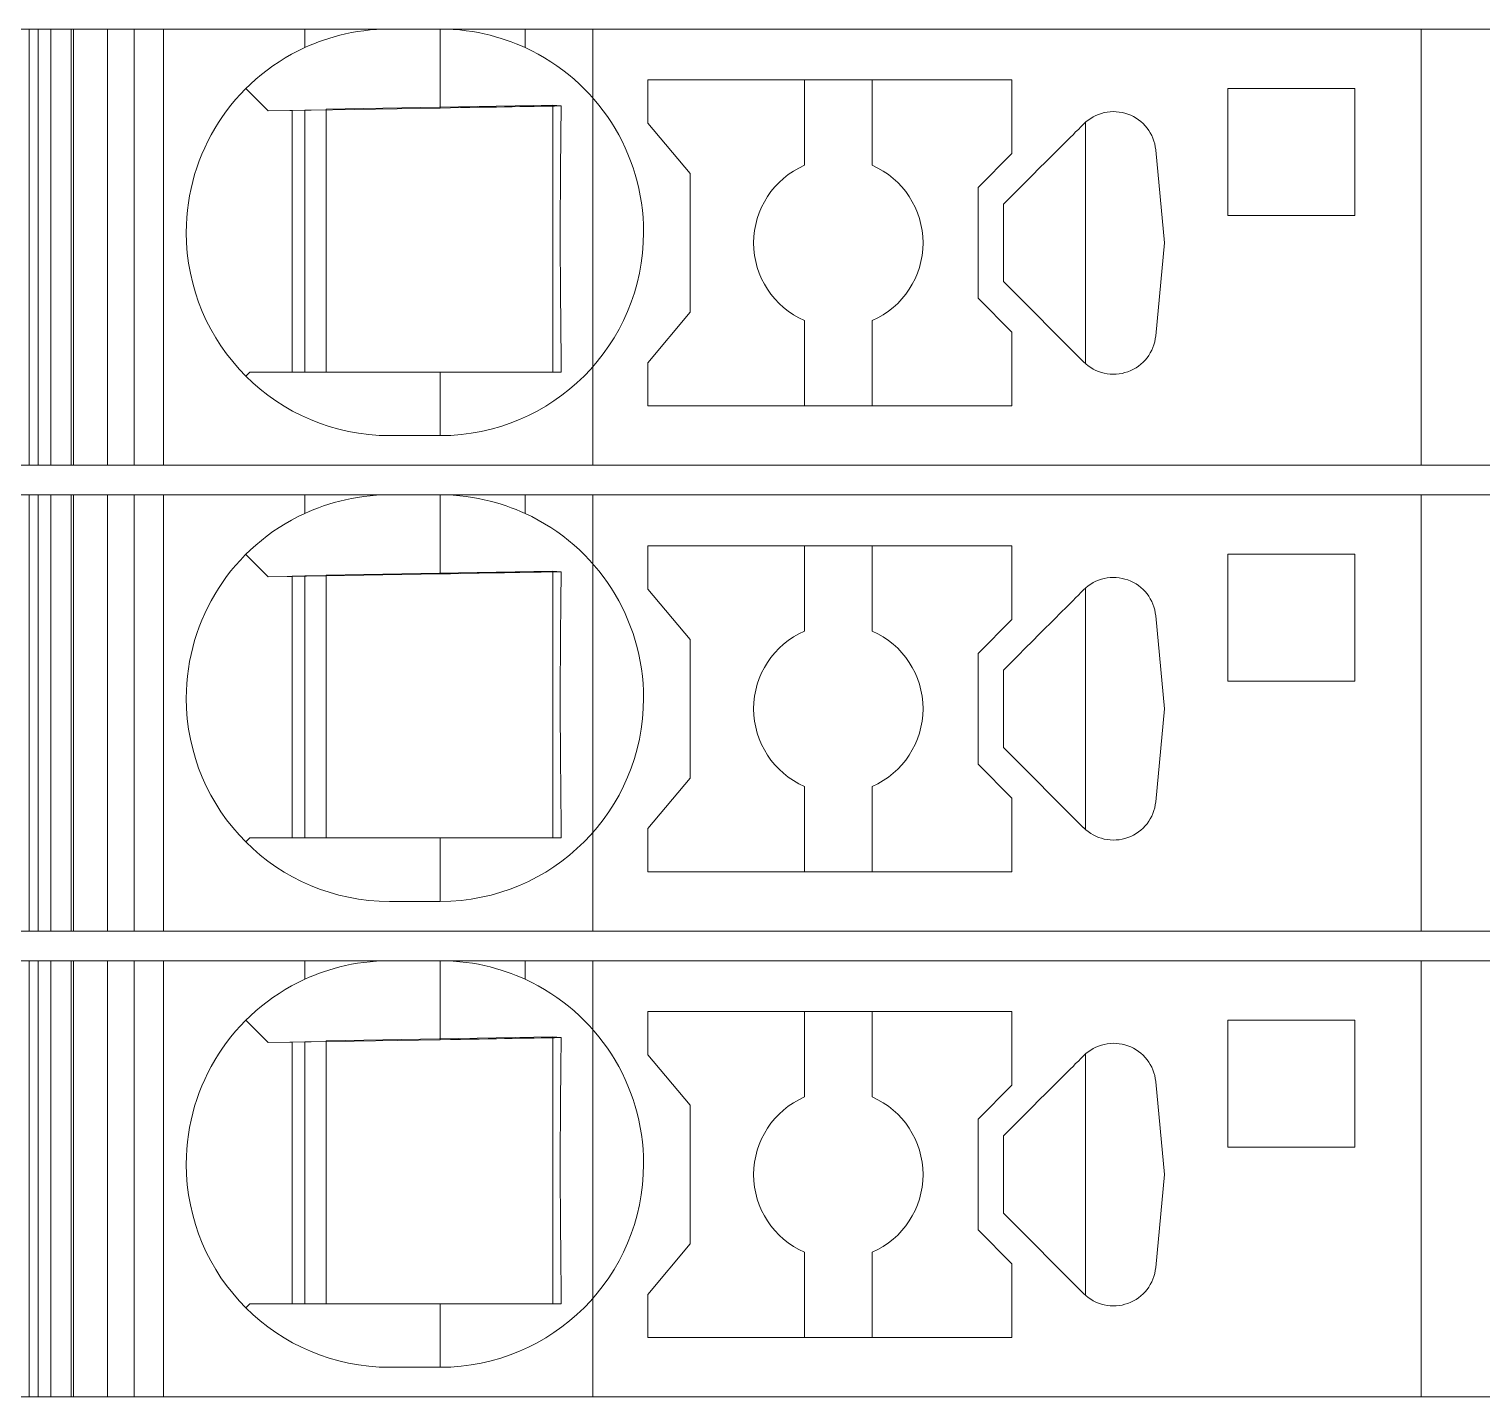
# Model space of a CAD drawing. Header units: millimetres. Extents: x 0 to 2100, y 0 to 1485.
# Drawn here: x 1240.89 to 1258.05, y 293.85 to 310 of the extents above; entities that cross this region are included whole.
import ezdxf
from ezdxf.enums import TextEntityAlignment as Align

# ---------------------------------------------------------------- set-up
doc = ezdxf.new("R2010")
doc.units = ezdxf.units.MM
for name, color, linetype, lineweight in [('EPLAN309', 5, 'Continuous', 5), ('EPLAN493', 5, 'Continuous', 5), ('MAIN-1', 7, 'Continuous', 5), ('MAIN-2', 7, 'Continuous', 5)]:
    doc.layers.add(name, color=color, linetype=linetype, lineweight=lineweight)
doc.styles.add('Tahoma', font='')
doc.styles.get('Tahoma').set_extended_font_data('Tahoma')

# ---------------------------------------------------------------- blocks, each defined once
blk = doc.blocks.new('EPLSYM_LibrarySPECIAL_Symbol12_Variant0_Placement8_89')
at = {"layer": 'EPLAN309', "lineweight": 13, "ltscale": 20}
blk.add_lwpolyline([(0, -5.15), (68.15, -5.15), (68.15, 0), (0, 0)], close=True, dxfattribs=at)
at = {"layer": 'EPLAN493', "color": 5, "style": 'Tahoma'}
blk.add_attdef('17_20450', text='', height=2.93475, dxfattribs=at).set_placement((0, -27.293475), align=Align.MIDDLE_RIGHT)
blk = doc.blocks.new('EPLSYM_LibrarySPECIAL_Symbol12_Variant0_Placement8_90')
at = {"layer": 'EPLAN309', "lineweight": 13, "ltscale": 20}
blk.add_lwpolyline([(0, -5.15), (68.15, -5.15), (68.15, 0), (0, 0)], close=True, dxfattribs=at)
at = {"layer": 'EPLAN493', "color": 5, "style": 'Tahoma'}
blk.add_attdef('17_20450', text='', height=2.93475, dxfattribs=at).set_placement((0, -27.293475), align=Align.MIDDLE_RIGHT)
blk = doc.blocks.new('EPLSYM_LibrarySPECIAL_Symbol12_Variant0_Placement8_91')
at = {"layer": 'EPLAN309', "lineweight": 13, "ltscale": 20}
blk.add_lwpolyline([(0, -5.15), (68.15, -5.15), (68.15, 0), (0, 0)], close=True, dxfattribs=at)
at = {"layer": 'EPLAN493', "color": 5, "style": 'Tahoma'}
blk.add_attdef('17_20450', text='', height=2.93475, dxfattribs=at).set_placement((0, -27.293475), align=Align.MIDDLE_RIGHT)

msp = doc.modelspace()

# ---------------------------------------------------------------- linework, layer by layer
at = {"layer": 'MAIN-1'}
for p, q in [((1241.001, 310), (1240.893, 310)), ((1240.893, 304.85), (1240.893, 310)), ((1241.001, 310), (1244.15, 310)), ((1241.001, 304.85), (1241.001, 310)), ((1244.15, 310), (1245.15, 310)), ((1244.15, 310), (1244.15, 309.782)), ((1244.256, 309.827), (1244.313, 309.849)), ((1244.313, 309.849), (1244.372, 309.87)), ((1244.372, 309.87), (1244.433, 309.89)), ((1244.433, 309.89), (1244.497, 309.909)), ((1244.497, 309.909), (1244.563, 309.927)), ((1244.563, 309.927), (1244.631, 309.943)), ((1244.631, 309.943), (1244.701, 309.958)), ((1244.701, 309.958), (1244.772, 309.97)), ((1244.772, 309.97), (1244.846, 309.981)), ((1244.846, 309.981), (1244.921, 309.989)), ((1244.921, 309.989), (1244.997, 309.995)), ((1244.997, 309.995), (1245.073, 309.999)), ((1245.073, 309.999), (1245.15, 310)), ((1245.75, 310), (1245.15, 310)), ((1245.827, 309.999), (1245.75, 310)), ((1246.75, 310), (1245.75, 310)), ((1245.75, 309.068), (1245.75, 310)), ((1245.903, 309.995), (1245.827, 309.999)), ((1245.979, 309.989), (1245.903, 309.995)), ((1246.054, 309.981), (1245.979, 309.989)), ((1246.128, 309.97), (1246.054, 309.981)), ((1246.199, 309.958), (1246.128, 309.97)), ((1246.269, 309.943), (1246.199, 309.958)), ((1246.337, 309.927), (1246.269, 309.943)), ((1246.403, 309.909), (1246.337, 309.927)), ((1246.467, 309.89), (1246.403, 309.909)), ((1246.528, 309.87), (1246.467, 309.89)), ((1246.587, 309.849), (1246.528, 309.87)), ((1246.644, 309.827), (1246.587, 309.849)), ((1246.75, 310), (1257.332, 310)), ((1246.75, 310), (1246.75, 309.782)), ((1258.05, 310), (1257.332, 310)), ((1257.332, 304.85), (1257.332, 310)), ((1244.15, 309.782), (1244.202, 309.805)), ((1244.202, 309.805), (1244.256, 309.827)), ((1246.698, 309.805), (1246.644, 309.827)), ((1246.75, 309.782), (1246.698, 309.805)), ((1248.2, 309.4), (1248.2, 308.889)), ((1252.5, 309.4), (1248.2, 309.4)), ((1250.05, 309.4), (1250.05, 308.392)), ((1250.85, 308.392), (1250.85, 309.4)), ((1252.5, 308.529), (1252.5, 309.4)), ((1243.453, 309.297), (1243.717, 309.033)), ((1255.05, 309.3), (1255.05, 307.8)), ((1256.55, 309.3), (1255.05, 309.3)), ((1256.55, 307.8), (1256.55, 309.3)), ((1243.717, 309.033), (1245.75, 309.068)), ((1244, 305.95), (1244, 309.038)), ((1244.15, 309.04), (1244.15, 305.95)), ((1244.4, 305.95), (1244.4, 309.045)), ((1245.87, 309.07), (1245.75, 309.068)), ((1245.987, 309.072), (1245.87, 309.07)), ((1246.1, 309.074), (1245.987, 309.072)), ((1246.209, 309.076), (1246.1, 309.074)), ((1246.313, 309.078), (1246.209, 309.076)), ((1246.412, 309.079), (1246.313, 309.078)), ((1246.507, 309.081), (1246.412, 309.079)), ((1246.599, 309.083), (1246.507, 309.081)), ((1246.688, 309.084), (1246.599, 309.083)), ((1246.774, 309.086), (1246.688, 309.084)), ((1246.858, 309.087), (1246.774, 309.086)), ((1246.94, 309.088), (1246.858, 309.087)), ((1247.02, 309.09), (1246.94, 309.088)), ((1247.099, 309.091), (1247.02, 309.09)), ((1247.079, 305.95), (1247.079, 309.091)), ((1247.176, 309.092), (1247.099, 309.091)), ((1247.175, 308.95), (1247.176, 309.022)), ((1247.176, 309.022), (1247.176, 309.092)), ((1247.173, 308.803), (1247.174, 308.877)), ((1247.174, 308.877), (1247.175, 308.95)), ((1248.7, 308.293), (1248.2, 308.889)), ((1253.315, 308.847), (1253.284, 308.816)), ((1253.346, 308.879), (1253.315, 308.847)), ((1253.367, 308.898), (1253.367, 306.052)), ((1247.171, 308.57), (1247.172, 308.649)), ((1247.172, 308.649), (1247.173, 308.727)), ((1247.173, 308.727), (1247.173, 308.803)), ((1253.127, 308.659), (1253.094, 308.626)), ((1253.158, 308.691), (1253.127, 308.659)), ((1253.19, 308.722), (1253.158, 308.691)), ((1253.221, 308.753), (1253.19, 308.722)), ((1253.252, 308.785), (1253.221, 308.753)), ((1253.284, 308.816), (1253.252, 308.785)), ((1247.17, 308.488), (1247.171, 308.57)), ((1247.17, 308.404), (1247.17, 308.488)), ((1252.1, 308.129), (1252.5, 308.529)), ((1252.983, 308.515), (1252.943, 308.475)), ((1253.021, 308.553), (1252.983, 308.515)), ((1253.058, 308.59), (1253.021, 308.553)), ((1253.094, 308.626), (1253.058, 308.59)), ((1254.302, 307.475), (1254.198, 308.572)), ((1247.169, 308.317), (1247.17, 308.404)), ((1247.169, 308.226), (1247.169, 308.317)), ((1252.823, 308.356), (1252.742, 308.274)), ((1252.902, 308.434), (1252.823, 308.356)), ((1252.943, 308.475), (1252.902, 308.434)), ((1247.168, 308.132), (1247.169, 308.226)), ((1248.7, 306.657), (1248.7, 308.293)), ((1252.658, 308.19), (1252.572, 308.104)), ((1252.742, 308.274), (1252.658, 308.19)), ((1247.167, 307.931), (1247.168, 308.034)), ((1247.168, 308.034), (1247.168, 308.132)), ((1252.1, 308.129), (1252.1, 306.821)), ((1252.486, 308.018), (1252.4, 307.932)), ((1252.572, 308.104), (1252.486, 308.018)), ((1247.167, 307.824), (1247.167, 307.931)), ((1247.167, 307.713), (1247.167, 307.824)), ((1252.4, 307.802), (1252.4, 307.932)), ((1252.4, 307.671), (1252.4, 307.802)), ((1255.05, 307.8), (1256.55, 307.8)), ((1247.167, 307.6), (1247.167, 307.713)), ((1252.4, 307.54), (1252.4, 307.671)), ((1247.167, 307.479), (1247.167, 307.6)), ((1247.167, 307.361), (1247.167, 307.479)), ((1252.4, 307.41), (1252.4, 307.54)), ((1254.198, 306.378), (1254.302, 307.475)), ((1247.167, 307.247), (1247.167, 307.361)), ((1252.4, 307.279), (1252.4, 307.41)), ((1252.4, 307.148), (1252.4, 307.279)), ((1247.168, 307.138), (1247.167, 307.247)), ((1247.168, 307.034), (1247.168, 307.138)), ((1252.4, 307.018), (1252.4, 307.148)), ((1247.169, 306.934), (1247.168, 307.034)), ((1247.169, 306.839), (1247.169, 306.934)), ((1252.4, 307.018), (1253.346, 306.071)), ((1247.17, 306.748), (1247.169, 306.839)), ((1252.5, 306.421), (1252.1, 306.821)), ((1247.171, 306.659), (1247.17, 306.748)), ((1247.172, 306.573), (1247.171, 306.659)), ((1248.2, 306.061), (1248.7, 306.657)), ((1247.172, 306.49), (1247.172, 306.573)), ((1247.173, 306.408), (1247.172, 306.49)), ((1250.05, 305.55), (1250.05, 306.558)), ((1250.85, 305.55), (1250.85, 306.558)), ((1252.5, 305.55), (1252.5, 306.421)), ((1247.174, 306.329), (1247.173, 306.408)), ((1247.175, 306.25), (1247.174, 306.329)), ((1247.176, 306.174), (1247.175, 306.25)), ((1247.176, 306.098), (1247.176, 306.174)), ((1247.177, 306.024), (1247.176, 306.098)), ((1243.5, 305.95), (1243.453, 305.903)), ((1243.5, 305.95), (1245.75, 305.95)), ((1245.75, 305.95), (1245.842, 305.95)), ((1245.75, 305.95), (1245.75, 305.2)), ((1245.842, 305.95), (1245.933, 305.95)), ((1245.933, 305.95), (1246.023, 305.95)), ((1246.023, 305.95), (1246.11, 305.95)), ((1246.11, 305.95), (1246.195, 305.95)), ((1246.195, 305.95), (1246.278, 305.95)), ((1246.278, 305.95), (1246.358, 305.95)), ((1246.358, 305.95), (1246.436, 305.95)), ((1246.436, 305.95), (1246.511, 305.95)), ((1246.511, 305.95), (1246.585, 305.95)), ((1246.585, 305.95), (1246.657, 305.95)), ((1246.657, 305.95), (1246.726, 305.95)), ((1246.726, 305.95), (1246.795, 305.95)), ((1246.795, 305.95), (1246.861, 305.95)), ((1246.861, 305.95), (1246.927, 305.95)), ((1246.927, 305.95), (1246.991, 305.95)), ((1246.991, 305.95), (1247.055, 305.95)), ((1247.055, 305.95), (1247.117, 305.95)), ((1247.117, 305.95), (1247.178, 305.95)), ((1247.178, 305.95), (1247.177, 306.024)), ((1248.2, 306.061), (1248.2, 305.55)), ((1252.5, 305.55), (1248.2, 305.55)), ((1245.75, 305.2), (1245.15, 305.2)), ((1241.001, 304.85), (1240.893, 304.85)), ((1241.001, 304.85), (1257.332, 304.85)), ((1258.05, 304.85), (1257.332, 304.85)), ((1241.001, 304.5), (1240.893, 304.5)), ((1240.893, 299.35), (1240.893, 304.5)), ((1241.001, 304.5), (1244.15, 304.5)), ((1241.001, 299.35), (1241.001, 304.5)), ((1244.15, 304.5), (1245.15, 304.5)), ((1244.15, 304.5), (1244.15, 304.282)), ((1244.313, 304.349), (1244.372, 304.37)), ((1244.372, 304.37), (1244.433, 304.39)), ((1244.433, 304.39), (1244.497, 304.409)), ((1244.497, 304.409), (1244.563, 304.427)), ((1244.563, 304.427), (1244.631, 304.443)), ((1244.631, 304.443), (1244.701, 304.458)), ((1244.701, 304.458), (1244.772, 304.47)), ((1244.772, 304.47), (1244.846, 304.481)), ((1244.846, 304.481), (1244.921, 304.489)), ((1244.921, 304.489), (1244.997, 304.495)), ((1244.997, 304.495), (1245.073, 304.499)), ((1245.073, 304.499), (1245.15, 304.5)), ((1245.75, 304.5), (1245.15, 304.5)), ((1245.827, 304.499), (1245.75, 304.5)), ((1246.75, 304.5), (1245.75, 304.5)), ((1245.75, 303.568), (1245.75, 304.5)), ((1245.903, 304.495), (1245.827, 304.499)), ((1245.979, 304.489), (1245.903, 304.495)), ((1246.054, 304.481), (1245.979, 304.489)), ((1246.128, 304.47), (1246.054, 304.481)), ((1246.199, 304.458), (1246.128, 304.47)), ((1246.269, 304.443), (1246.199, 304.458)), ((1246.337, 304.427), (1246.269, 304.443)), ((1246.403, 304.409), (1246.337, 304.427)), ((1246.467, 304.39), (1246.403, 304.409)), ((1246.528, 304.37), (1246.467, 304.39)), ((1246.587, 304.349), (1246.528, 304.37)), ((1246.75, 304.5), (1257.332, 304.5)), ((1246.75, 304.5), (1246.75, 304.282)), ((1258.05, 304.5), (1257.332, 304.5)), ((1257.332, 299.35), (1257.332, 304.5)), ((1244.15, 304.282), (1244.202, 304.305)), ((1244.202, 304.305), (1244.256, 304.327)), ((1244.256, 304.327), (1244.313, 304.349)), ((1246.644, 304.327), (1246.587, 304.349)), ((1246.698, 304.305), (1246.644, 304.327)), ((1246.75, 304.282), (1246.698, 304.305)), ((1248.2, 303.9), (1248.2, 303.389)), ((1252.5, 303.9), (1248.2, 303.9)), ((1250.05, 303.9), (1250.05, 302.892)), ((1250.85, 302.892), (1250.85, 303.9)), ((1252.5, 303.029), (1252.5, 303.9)), ((1243.453, 303.797), (1243.717, 303.533)), ((1255.05, 303.8), (1255.05, 302.3)), ((1256.55, 303.8), (1255.05, 303.8)), ((1256.55, 302.3), (1256.55, 303.8)), ((1243.717, 303.533), (1245.75, 303.568)), ((1244, 300.45), (1244, 303.538)), ((1244.15, 303.54), (1244.15, 300.45)), ((1244.4, 300.45), (1244.4, 303.545)), ((1245.87, 303.57), (1245.75, 303.568)), ((1245.987, 303.572), (1245.87, 303.57)), ((1246.1, 303.574), (1245.987, 303.572)), ((1246.209, 303.576), (1246.1, 303.574)), ((1246.313, 303.578), (1246.209, 303.576)), ((1246.412, 303.579), (1246.313, 303.578)), ((1246.507, 303.581), (1246.412, 303.579)), ((1246.599, 303.583), (1246.507, 303.581)), ((1246.688, 303.584), (1246.599, 303.583)), ((1246.774, 303.586), (1246.688, 303.584)), ((1246.858, 303.587), (1246.774, 303.586)), ((1246.94, 303.588), (1246.858, 303.587)), ((1247.02, 303.59), (1246.94, 303.588)), ((1247.099, 303.591), (1247.02, 303.59)), ((1247.079, 300.45), (1247.079, 303.591)), ((1247.176, 303.592), (1247.099, 303.591)), ((1247.175, 303.45), (1247.176, 303.522)), ((1247.176, 303.522), (1247.176, 303.592)), ((1247.173, 303.303), (1247.174, 303.377)), ((1247.174, 303.377), (1247.175, 303.45)), ((1248.7, 302.793), (1248.2, 303.389)), ((1253.315, 303.347), (1253.284, 303.316)), ((1253.346, 303.379), (1253.315, 303.347)), ((1253.367, 303.398), (1253.367, 300.552)), ((1247.172, 303.149), (1247.173, 303.227)), ((1247.173, 303.227), (1247.173, 303.303)), ((1253.127, 303.159), (1253.094, 303.126)), ((1253.158, 303.191), (1253.127, 303.159)), ((1253.19, 303.222), (1253.158, 303.191)), ((1253.221, 303.253), (1253.19, 303.222)), ((1253.252, 303.285), (1253.221, 303.253)), ((1253.284, 303.316), (1253.252, 303.285)), ((1247.17, 302.988), (1247.171, 303.07)), ((1247.17, 302.904), (1247.17, 302.988)), ((1247.171, 303.07), (1247.172, 303.149)), ((1252.1, 302.629), (1252.5, 303.029)), ((1252.983, 303.015), (1252.943, 302.975)), ((1253.021, 303.053), (1252.983, 303.015)), ((1253.058, 303.09), (1253.021, 303.053)), ((1253.094, 303.126), (1253.058, 303.09)), ((1254.302, 301.975), (1254.198, 303.072)), ((1247.169, 302.817), (1247.17, 302.904)), ((1247.169, 302.726), (1247.169, 302.817)), ((1252.823, 302.856), (1252.742, 302.774)), ((1252.902, 302.934), (1252.823, 302.856)), ((1252.943, 302.975), (1252.902, 302.934)), ((1247.168, 302.632), (1247.169, 302.726)), ((1248.7, 301.157), (1248.7, 302.793)), ((1252.658, 302.69), (1252.572, 302.604)), ((1252.742, 302.774), (1252.658, 302.69)), ((1247.167, 302.431), (1247.168, 302.534)), ((1247.168, 302.534), (1247.168, 302.632)), ((1252.1, 302.629), (1252.1, 301.321)), ((1252.486, 302.518), (1252.4, 302.432)), ((1252.572, 302.604), (1252.486, 302.518)), ((1247.167, 302.324), (1247.167, 302.431)), ((1247.167, 302.213), (1247.167, 302.324)), ((1252.4, 302.302), (1252.4, 302.432)), ((1252.4, 302.171), (1252.4, 302.302)), ((1255.05, 302.3), (1256.55, 302.3)), ((1247.167, 302.1), (1247.167, 302.213)), ((1252.4, 302.04), (1252.4, 302.171)), ((1247.167, 301.979), (1247.167, 302.1)), ((1247.167, 301.861), (1247.167, 301.979)), ((1252.4, 301.91), (1252.4, 302.04)), ((1254.198, 300.878), (1254.302, 301.975)), ((1247.167, 301.747), (1247.167, 301.861)), ((1252.4, 301.779), (1252.4, 301.91)), ((1247.168, 301.638), (1247.167, 301.747)), ((1247.168, 301.534), (1247.168, 301.638)), ((1252.4, 301.648), (1252.4, 301.779)), ((1252.4, 301.518), (1252.4, 301.648)), ((1247.169, 301.434), (1247.168, 301.534)), ((1252.4, 301.518), (1253.346, 300.571)), ((1247.169, 301.339), (1247.169, 301.434)), ((1247.17, 301.248), (1247.169, 301.339)), ((1252.5, 300.921), (1252.1, 301.321)), ((1247.171, 301.159), (1247.17, 301.248)), ((1247.172, 301.073), (1247.171, 301.159)), ((1248.2, 300.561), (1248.7, 301.157)), ((1247.172, 300.99), (1247.172, 301.073)), ((1247.173, 300.908), (1247.172, 300.99)), ((1250.05, 300.05), (1250.05, 301.058)), ((1250.85, 300.05), (1250.85, 301.058)), ((1247.174, 300.829), (1247.173, 300.908)), ((1247.175, 300.75), (1247.174, 300.829)), ((1252.5, 300.05), (1252.5, 300.921)), ((1247.176, 300.674), (1247.175, 300.75)), ((1247.176, 300.598), (1247.176, 300.674)), ((1247.177, 300.524), (1247.176, 300.598)), ((1243.5, 300.45), (1243.453, 300.403)), ((1243.5, 300.45), (1245.75, 300.45)), ((1245.75, 300.45), (1245.842, 300.45)), ((1245.75, 300.45), (1245.75, 299.7)), ((1245.842, 300.45), (1245.933, 300.45)), ((1245.933, 300.45), (1246.023, 300.45)), ((1246.023, 300.45), (1246.11, 300.45)), ((1246.11, 300.45), (1246.195, 300.45)), ((1246.195, 300.45), (1246.278, 300.45)), ((1246.278, 300.45), (1246.358, 300.45)), ((1246.358, 300.45), (1246.436, 300.45)), ((1246.436, 300.45), (1246.511, 300.45)), ((1246.511, 300.45), (1246.585, 300.45)), ((1246.585, 300.45), (1246.657, 300.45)), ((1246.657, 300.45), (1246.726, 300.45)), ((1246.726, 300.45), (1246.795, 300.45)), ((1246.795, 300.45), (1246.861, 300.45)), ((1246.861, 300.45), (1246.927, 300.45)), ((1246.927, 300.45), (1246.991, 300.45)), ((1246.991, 300.45), (1247.055, 300.45)), ((1247.055, 300.45), (1247.117, 300.45)), ((1247.117, 300.45), (1247.178, 300.45)), ((1247.178, 300.45), (1247.177, 300.524)), ((1248.2, 300.561), (1248.2, 300.05)), ((1252.5, 300.05), (1248.2, 300.05)), ((1245.75, 299.7), (1245.15, 299.7)), ((1241.001, 299.35), (1240.893, 299.35)), ((1241.001, 299.35), (1257.332, 299.35)), ((1258.05, 299.35), (1257.332, 299.35)), ((1241.001, 299), (1240.893, 299)), ((1240.893, 293.85), (1240.893, 299)), ((1241.001, 299), (1244.15, 299)), ((1241.001, 293.85), (1241.001, 299)), ((1244.15, 299), (1245.15, 299)), ((1244.15, 299), (1244.15, 298.782)), ((1244.313, 298.849), (1244.372, 298.87)), ((1244.372, 298.87), (1244.433, 298.89)), ((1244.433, 298.89), (1244.497, 298.909)), ((1244.497, 298.909), (1244.563, 298.927)), ((1244.563, 298.927), (1244.631, 298.943)), ((1244.631, 298.943), (1244.701, 298.958)), ((1244.701, 298.958), (1244.772, 298.97)), ((1244.772, 298.97), (1244.846, 298.981)), ((1244.846, 298.981), (1244.921, 298.989)), ((1244.921, 298.989), (1244.997, 298.995)), ((1244.997, 298.995), (1245.073, 298.999)), ((1245.073, 298.999), (1245.15, 299)), ((1245.75, 299), (1245.15, 299)), ((1245.827, 298.999), (1245.75, 299)), ((1246.75, 299), (1245.75, 299)), ((1245.75, 298.068), (1245.75, 299)), ((1245.903, 298.995), (1245.827, 298.999)), ((1245.979, 298.989), (1245.903, 298.995)), ((1246.054, 298.981), (1245.979, 298.989)), ((1246.128, 298.97), (1246.054, 298.981)), ((1246.199, 298.958), (1246.128, 298.97)), ((1246.269, 298.943), (1246.199, 298.958)), ((1246.337, 298.927), (1246.269, 298.943)), ((1246.403, 298.909), (1246.337, 298.927)), ((1246.467, 298.89), (1246.403, 298.909)), ((1246.528, 298.87), (1246.467, 298.89)), ((1246.587, 298.849), (1246.528, 298.87)), ((1246.75, 299), (1257.332, 299)), ((1246.75, 299), (1246.75, 298.782)), ((1258.05, 299), (1257.332, 299)), ((1257.332, 293.85), (1257.332, 299)), ((1244.15, 298.782), (1244.202, 298.805)), ((1244.202, 298.805), (1244.256, 298.827)), ((1244.256, 298.827), (1244.313, 298.849)), ((1246.644, 298.827), (1246.587, 298.849)), ((1246.698, 298.805), (1246.644, 298.827)), ((1246.75, 298.782), (1246.698, 298.805)), ((1248.2, 298.4), (1248.2, 297.889)), ((1252.5, 298.4), (1248.2, 298.4)), ((1250.05, 298.4), (1250.05, 297.392)), ((1250.85, 297.392), (1250.85, 298.4)), ((1252.5, 297.529), (1252.5, 298.4)), ((1243.453, 298.297), (1243.717, 298.033)), ((1255.05, 298.3), (1255.05, 296.8)), ((1256.55, 298.3), (1255.05, 298.3)), ((1256.55, 296.8), (1256.55, 298.3)), ((1243.717, 298.033), (1245.75, 298.068)), ((1244, 294.95), (1244, 298.038)), ((1244.15, 298.04), (1244.15, 294.95)), ((1244.4, 294.95), (1244.4, 298.045)), ((1245.87, 298.07), (1245.75, 298.068)), ((1245.987, 298.072), (1245.87, 298.07)), ((1246.1, 298.074), (1245.987, 298.072)), ((1246.209, 298.076), (1246.1, 298.074)), ((1246.313, 298.078), (1246.209, 298.076)), ((1246.412, 298.079), (1246.313, 298.078)), ((1246.507, 298.081), (1246.412, 298.079)), ((1246.599, 298.083), (1246.507, 298.081)), ((1246.688, 298.084), (1246.599, 298.083)), ((1246.774, 298.086), (1246.688, 298.084)), ((1246.858, 298.087), (1246.774, 298.086)), ((1246.94, 298.088), (1246.858, 298.087)), ((1247.02, 298.09), (1246.94, 298.088)), ((1247.099, 298.091), (1247.02, 298.09)), ((1247.079, 294.95), (1247.079, 298.091)), ((1247.176, 298.092), (1247.099, 298.091)), ((1247.175, 297.95), (1247.176, 298.022)), ((1247.176, 298.022), (1247.176, 298.092)), ((1247.173, 297.803), (1247.174, 297.877)), ((1247.174, 297.877), (1247.175, 297.95)), ((1248.7, 297.293), (1248.2, 297.889)), ((1253.315, 297.847), (1253.284, 297.816)), ((1253.346, 297.879), (1253.315, 297.847)), ((1253.367, 297.898), (1253.367, 295.052)), ((1247.172, 297.649), (1247.173, 297.727)), ((1247.173, 297.727), (1247.173, 297.803)), ((1253.158, 297.691), (1253.127, 297.659)), ((1253.19, 297.722), (1253.158, 297.691)), ((1253.221, 297.753), (1253.19, 297.722)), ((1253.252, 297.785), (1253.221, 297.753)), ((1253.284, 297.816), (1253.252, 297.785)), ((1247.17, 297.488), (1247.171, 297.57)), ((1247.171, 297.57), (1247.172, 297.649)), ((1252.1, 297.129), (1252.5, 297.529)), ((1252.983, 297.515), (1252.943, 297.475)), ((1253.021, 297.553), (1252.983, 297.515)), ((1253.058, 297.59), (1253.021, 297.553)), ((1253.094, 297.626), (1253.058, 297.59)), ((1253.127, 297.659), (1253.094, 297.626)), ((1254.302, 296.475), (1254.198, 297.572)), ((1247.169, 297.317), (1247.17, 297.404)), ((1247.17, 297.404), (1247.17, 297.488)), ((1252.823, 297.356), (1252.742, 297.274)), ((1252.902, 297.434), (1252.823, 297.356)), ((1252.943, 297.475), (1252.902, 297.434)), ((1247.168, 297.132), (1247.169, 297.226)), ((1247.169, 297.226), (1247.169, 297.317)), ((1248.7, 295.657), (1248.7, 297.293)), ((1252.658, 297.19), (1252.572, 297.104)), ((1252.742, 297.274), (1252.658, 297.19)), ((1247.167, 296.931), (1247.168, 297.034)), ((1247.168, 297.034), (1247.168, 297.132)), ((1252.1, 297.129), (1252.1, 295.821)), ((1252.486, 297.018), (1252.4, 296.932)), ((1252.572, 297.104), (1252.486, 297.018)), ((1247.167, 296.824), (1247.167, 296.931)), ((1247.167, 296.713), (1247.167, 296.824)), ((1252.4, 296.802), (1252.4, 296.932)), ((1247.167, 296.6), (1247.167, 296.713)), ((1252.4, 296.671), (1252.4, 296.802)), ((1252.4, 296.54), (1252.4, 296.671)), ((1255.05, 296.8), (1256.55, 296.8)), ((1247.167, 296.479), (1247.167, 296.6)), ((1247.167, 296.361), (1247.167, 296.479)), ((1252.4, 296.41), (1252.4, 296.54)), ((1254.198, 295.378), (1254.302, 296.475)), ((1247.167, 296.247), (1247.167, 296.361)), ((1252.4, 296.279), (1252.4, 296.41)), ((1247.168, 296.138), (1247.167, 296.247)), ((1247.168, 296.034), (1247.168, 296.138)), ((1252.4, 296.148), (1252.4, 296.279)), ((1252.4, 296.018), (1252.4, 296.148)), ((1247.169, 295.934), (1247.168, 296.034)), ((1252.4, 296.018), (1253.346, 295.071)), ((1247.169, 295.839), (1247.169, 295.934)), ((1247.17, 295.748), (1247.169, 295.839)), ((1252.5, 295.421), (1252.1, 295.821)), ((1247.171, 295.659), (1247.17, 295.748)), ((1247.172, 295.573), (1247.171, 295.659)), ((1248.2, 295.061), (1248.7, 295.657)), ((1247.172, 295.49), (1247.172, 295.573)), ((1247.173, 295.408), (1247.172, 295.49)), ((1250.05, 294.55), (1250.05, 295.558)), ((1250.85, 294.55), (1250.85, 295.558)), ((1247.174, 295.329), (1247.173, 295.408)), ((1247.175, 295.25), (1247.174, 295.329)), ((1252.5, 294.55), (1252.5, 295.421)), ((1247.176, 295.174), (1247.175, 295.25)), ((1247.176, 295.098), (1247.176, 295.174)), ((1247.177, 295.024), (1247.176, 295.098)), ((1243.5, 294.95), (1243.453, 294.903)), ((1243.5, 294.95), (1245.75, 294.95)), ((1245.75, 294.95), (1245.842, 294.95)), ((1245.75, 294.95), (1245.75, 294.2)), ((1245.842, 294.95), (1245.933, 294.95)), ((1245.933, 294.95), (1246.023, 294.95)), ((1246.023, 294.95), (1246.11, 294.95)), ((1246.11, 294.95), (1246.195, 294.95)), ((1246.195, 294.95), (1246.278, 294.95)), ((1246.278, 294.95), (1246.358, 294.95)), ((1246.358, 294.95), (1246.436, 294.95)), ((1246.436, 294.95), (1246.511, 294.95)), ((1246.511, 294.95), (1246.585, 294.95)), ((1246.585, 294.95), (1246.657, 294.95)), ((1246.657, 294.95), (1246.726, 294.95)), ((1246.726, 294.95), (1246.795, 294.95)), ((1246.795, 294.95), (1246.861, 294.95)), ((1246.861, 294.95), (1246.927, 294.95)), ((1246.927, 294.95), (1246.991, 294.95)), ((1246.991, 294.95), (1247.055, 294.95)), ((1247.055, 294.95), (1247.117, 294.95)), ((1247.117, 294.95), (1247.178, 294.95)), ((1247.178, 294.95), (1247.177, 295.024)), ((1248.2, 295.061), (1248.2, 294.55)), ((1252.5, 294.55), (1248.2, 294.55)), ((1245.75, 294.2), (1245.15, 294.2)), ((1241.001, 293.85), (1240.893, 293.85)), ((1241.001, 293.85), (1257.332, 293.85)), ((1258.05, 293.85), (1257.332, 293.85))]:
    msp.add_line(p, q, dxfattribs=at)
for centre, radius, start, end in [((1245.15, 307.6), 2.4, 114.6244, 180), ((1245.75, 307.6), 2.4, 0, 65.3756), ((1253.7, 308.525), 0.5, 5.4404, 135), ((1250.45, 307.475), 1, 113.5782, 180), ((1250.45, 307.475), 1, 0, 66.4218), ((1245.15, 307.6), 2.4, 180, 270), ((1245.75, 307.6), 2.4, 270, 0), ((1250.45, 307.475), 1, 180, 246.4218), ((1250.45, 307.475), 1, 293.5782, 0), ((1253.7, 306.425), 0.5, 225, 354.5596), ((1245.15, 302.1), 2.4, 114.6244, 180), ((1245.75, 302.1), 2.4, 0, 65.3756), ((1253.7, 303.025), 0.5, 5.4404, 135), ((1250.45, 301.975), 1, 113.5782, 180), ((1250.45, 301.975), 1, 0, 66.4218), ((1245.15, 302.1), 2.4, 180, 270), ((1245.75, 302.1), 2.4, 270, 0), ((1250.45, 301.975), 1, 180, 246.4218), ((1250.45, 301.975), 1, 293.5782, 0), ((1253.7, 300.925), 0.5, 225, 354.5596), ((1245.15, 296.6), 2.4, 114.6244, 180), ((1245.75, 296.6), 2.4, 0, 65.3756), ((1253.7, 297.525), 0.5, 5.4404, 135), ((1250.45, 296.475), 1, 113.5782, 180), ((1250.45, 296.475), 1, 0, 66.4218), ((1245.15, 296.6), 2.4, 180, 270), ((1245.75, 296.6), 2.4, 270, 0), ((1250.45, 296.475), 1, 180, 246.4218), ((1250.45, 296.475), 1, 293.5782, 0), ((1253.7, 295.425), 0.5, 225, 354.5596)]:
    msp.add_arc(centre, radius, start, end, dxfattribs=at)
at = {"layer": 'MAIN-2'}
for p, q in [((1241.15, 310), (1241.15, 304.85)), ((1241.389, 304.85), (1241.389, 310)), ((1241.417, 310), (1241.417, 304.85)), ((1241.82, 310), (1241.82, 304.85)), ((1242.136, 304.85), (1242.136, 310)), ((1242.481, 310), (1242.481, 304.85)), ((1247.55, 304.85), (1247.55, 310)), ((1243.717, 309.033), (1244, 309.038)), ((1244.15, 309.042), (1244, 309.039)), ((1244, 309.039), (1244, 309.038)), ((1244, 309.038), (1244, 309.038)), ((1244.4, 309.048), (1244.15, 309.043)), ((1244.15, 309.042), (1244.15, 309.043)), ((1244.15, 309.042), (1244.15, 309.04)), ((1244.4, 309.053), (1247.079, 309.1)), ((1244.4, 309.048), (1244.4, 309.053)), ((1244.4, 309.045), (1244.4, 309.048)), ((1247.079, 309.1), (1247.176, 309.092)), ((1247.079, 309.091), (1247.079, 309.1)), ((1244.15, 305.95), (1244.15, 305.95)), ((1244.4, 305.95), (1244.4, 305.95)), ((1241.15, 304.5), (1241.15, 299.35)), ((1241.389, 299.35), (1241.389, 304.5)), ((1241.417, 304.5), (1241.417, 299.35)), ((1241.82, 304.5), (1241.82, 299.35)), ((1242.136, 299.35), (1242.136, 304.5)), ((1242.481, 304.5), (1242.481, 299.35)), ((1247.55, 299.35), (1247.55, 304.5)), ((1243.717, 303.533), (1244, 303.538)), ((1244.15, 303.542), (1244, 303.539)), ((1244, 303.539), (1244, 303.538)), ((1244, 303.538), (1244, 303.538)), ((1244.4, 303.548), (1244.15, 303.543)), ((1244.15, 303.542), (1244.15, 303.543)), ((1244.15, 303.542), (1244.15, 303.54)), ((1244.4, 303.553), (1247.079, 303.6)), ((1244.4, 303.548), (1244.4, 303.553)), ((1244.4, 303.545), (1244.4, 303.548)), ((1247.079, 303.6), (1247.176, 303.592)), ((1247.079, 303.591), (1247.079, 303.6)), ((1244.15, 300.45), (1244.15, 300.45)), ((1244.4, 300.45), (1244.4, 300.45)), ((1241.15, 299), (1241.15, 293.85)), ((1241.389, 293.85), (1241.389, 299)), ((1241.417, 299), (1241.417, 293.85)), ((1241.82, 299), (1241.82, 293.85)), ((1242.136, 293.85), (1242.136, 299)), ((1242.481, 299), (1242.481, 293.85)), ((1247.55, 293.85), (1247.55, 299)), ((1243.717, 298.033), (1244, 298.038)), ((1244.15, 298.042), (1244, 298.039)), ((1244, 298.039), (1244, 298.038)), ((1244, 298.038), (1244, 298.038)), ((1244.4, 298.048), (1244.15, 298.043)), ((1244.15, 298.042), (1244.15, 298.043)), ((1244.15, 298.042), (1244.15, 298.04)), ((1244.4, 298.053), (1247.079, 298.1)), ((1244.4, 298.048), (1244.4, 298.053)), ((1244.4, 298.045), (1244.4, 298.048)), ((1247.079, 298.1), (1247.176, 298.092)), ((1247.079, 298.091), (1247.079, 298.1)), ((1244.15, 294.95), (1244.15, 294.95)), ((1244.4, 294.95), (1244.4, 294.95))]:
    msp.add_line(p, q, dxfattribs=at)

# ---------------------------------------------------------------- block references
for name, p in [('EPLSYM_LibrarySPECIAL_Symbol12_Variant0_Placement8_89', (1222, 310)), ('EPLSYM_LibrarySPECIAL_Symbol12_Variant0_Placement8_90', (1222, 304.5)), ('EPLSYM_LibrarySPECIAL_Symbol12_Variant0_Placement8_91', (1222, 299))]:
    msp.add_blockref(name, p)

doc.saveas('drawing.dxf')
